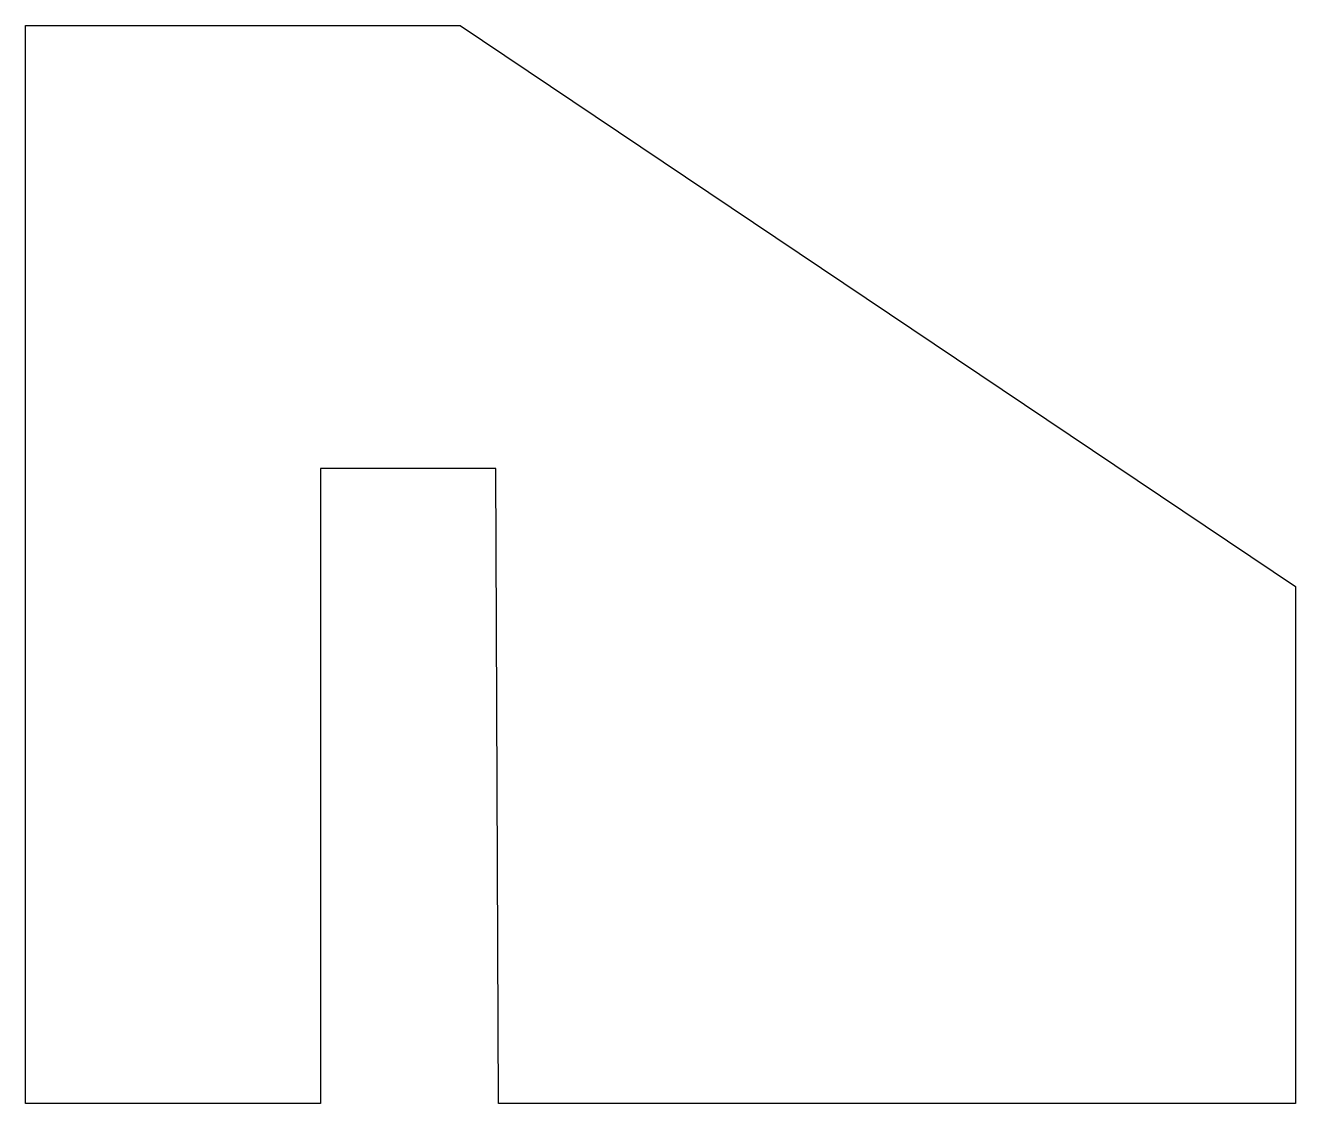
# Model space of a CAD drawing. Header units: inches. Extents: x 87.3 to 173.4, y -48.8 to 24.2.
import ezdxf

# ---------------------------------------------------------------- set-up
doc = ezdxf.new("R2010")
doc.units = ezdxf.units.IN
doc.header["$MEASUREMENT"] = 0
doc.layers.add('Default', color=7, linetype='Continuous', true_color=0x000000)

msp = doc.modelspace()

# ---------------------------------------------------------------- linework, layer by layer
at = {"layer": 'Default'}
msp.add_lwpolyline([(173.366, -13.81), (173.366, -48.81), (119.366, -48.81), (119.187, -5.811), (107.327, -5.811), (107.327, -48.811), (87.327, -48.811), (87.327, 24.189), (116.783, 24.189)], close=True, dxfattribs=at)

doc.saveas('drawing.dxf')
